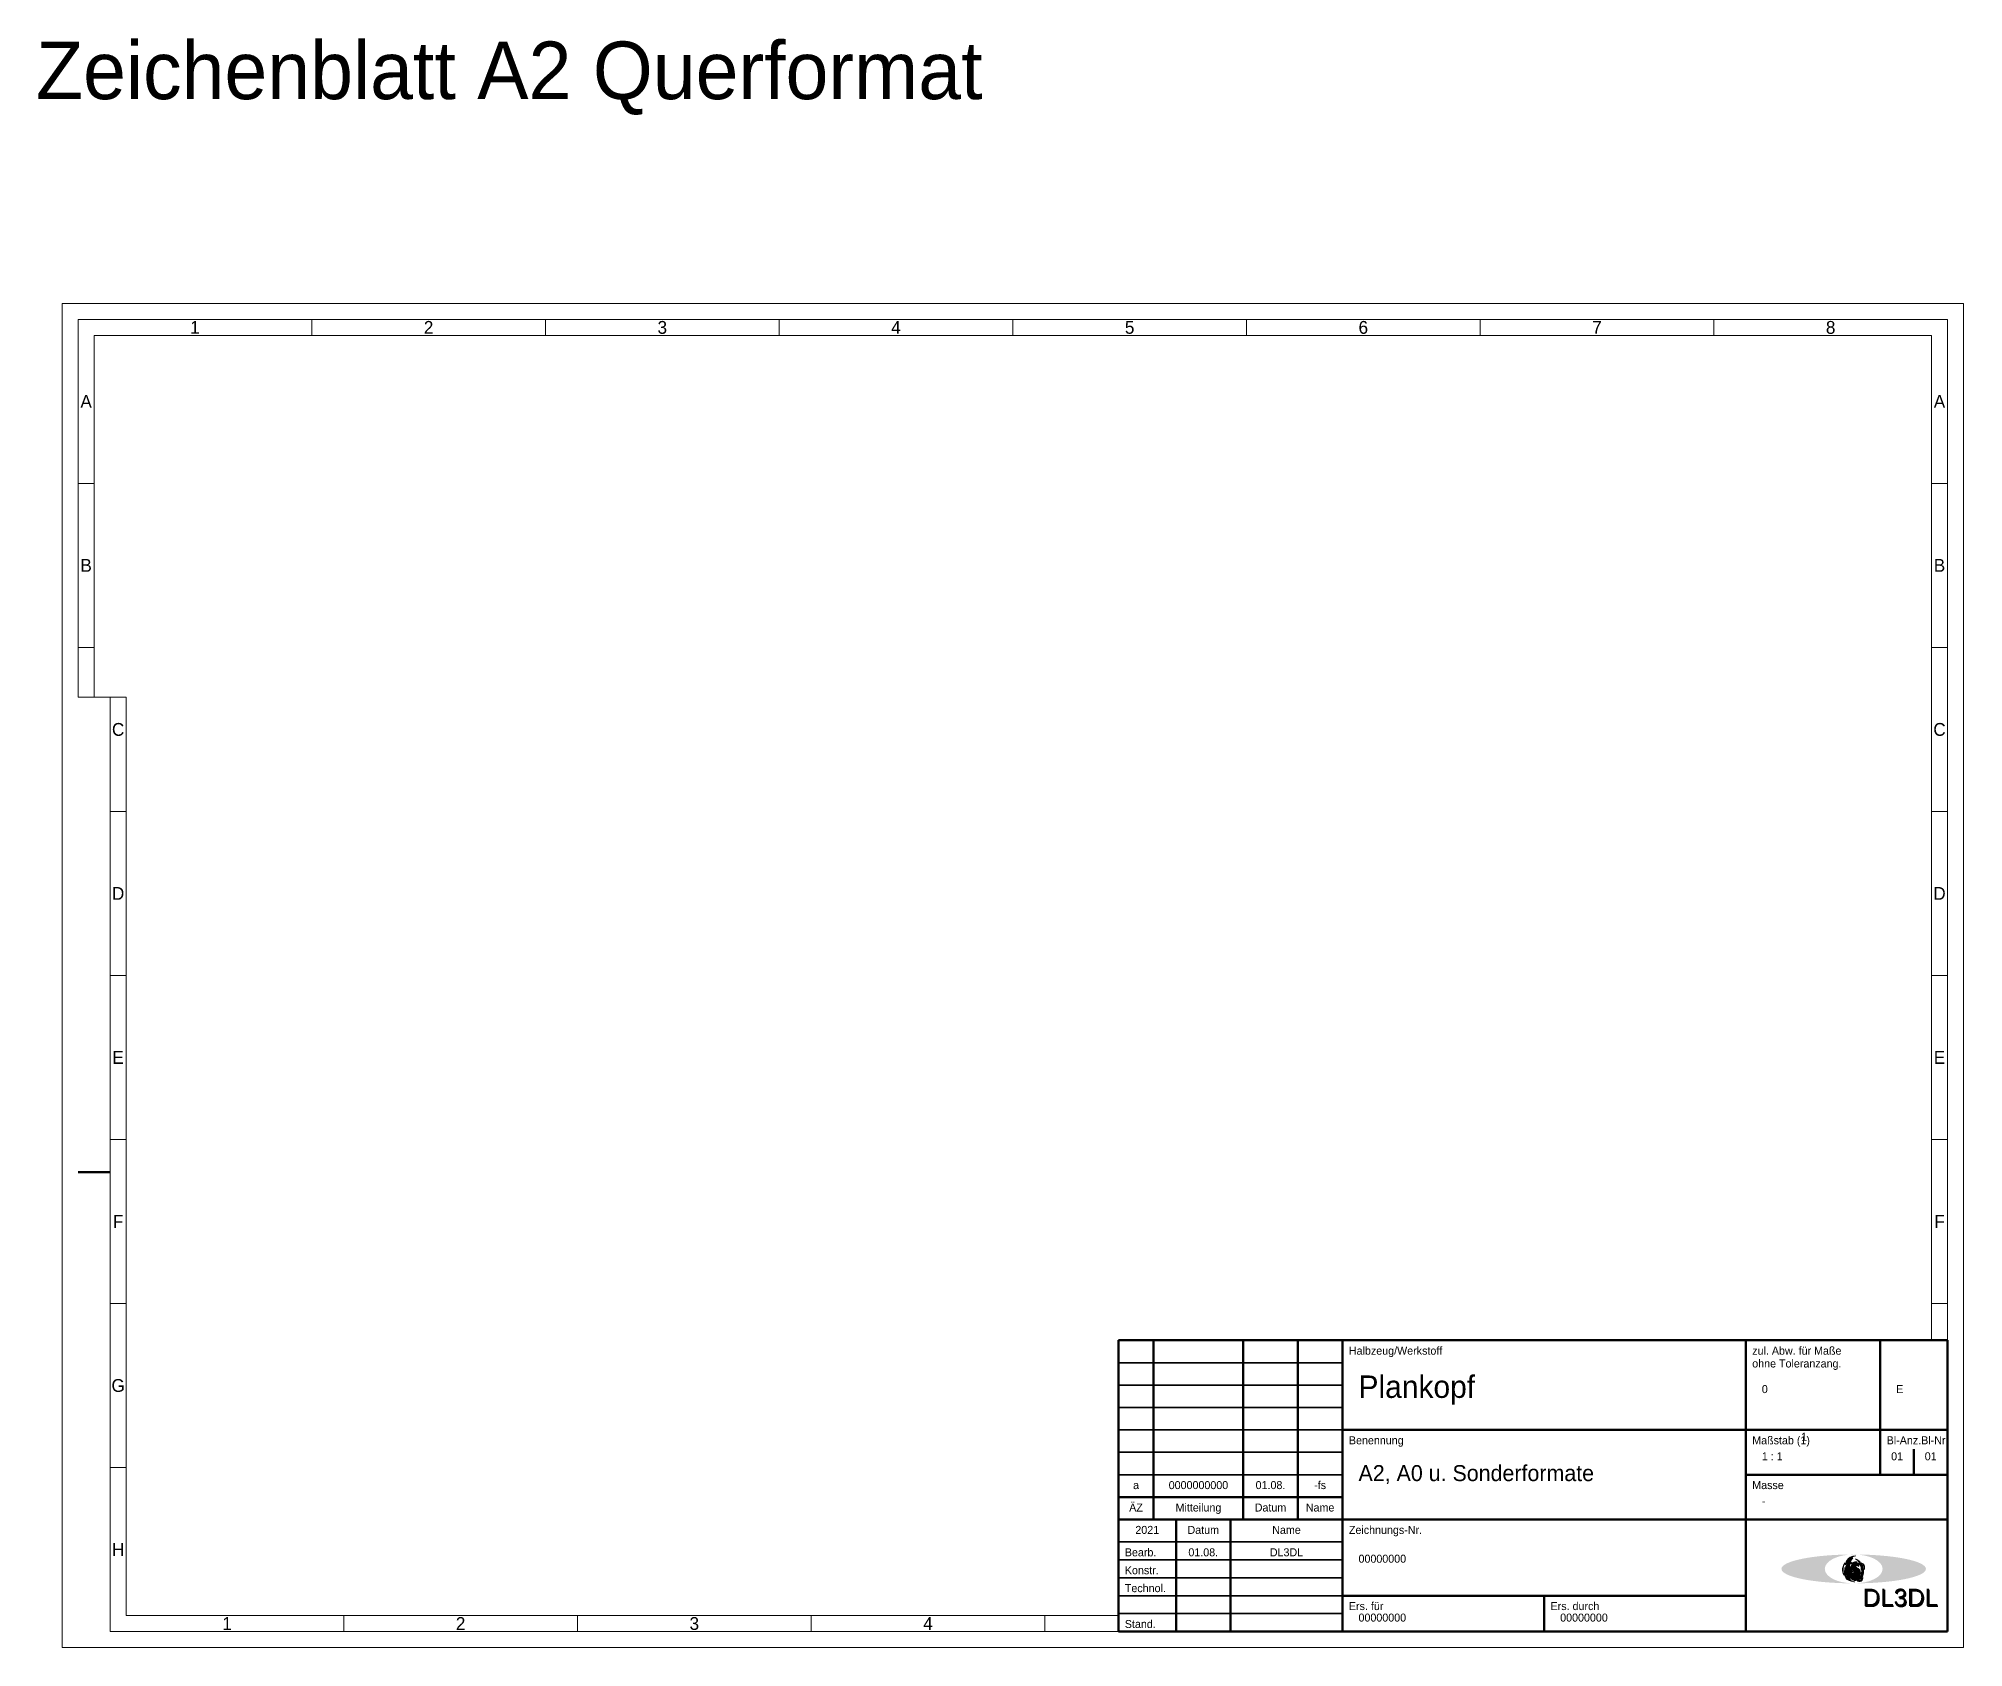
# Model space of a CAD drawing. Header units: millimetres. Extents: x -10 to 4154, y -219 to 3798.
# Drawn here: x 2120 to 2722, y 367 to 870 of the extents above; entities that cross this region are included whole.
import ezdxf
from ezdxf.enums import TextEntityAlignment as Align

# ---------------------------------------------------------------- set-up
doc = ezdxf.new("R2010")
doc.units = ezdxf.units.MM
for name, color, linetype, lineweight, true_color in [('_Logo_A_oval', 1, 'Continuous', 5, 0xff0000), ('_Logo_B_oval', 30, 'Continuous', 5, 0xff7f00), ('_Logo_C_oval', 16, 'Continuous', 5, 0x4c0000), ('_Logo_Phoenix', 96, 'Continuous', 5, 0x004c00), ('_Logo_Text1', 5, 'Continuous', 5, 0x0000ff), ('_Logo_Text2', 1, 'Continuous', 5, 0xff0000), ('Begrenzungslinie Felder', 5, 'Continuous', 50, 0x0000ff), ('Begrenzungslinie Schriftfeld', 30, 'Continuous', 100, 0xff7f00), ('Blattformate', 2, 'Continuous', 5, 0xffff00), ('Legende', 7, 'Continuous', 5, 0x000000), ('Lochung', 94, 'Continuous', 50, 0x008000), ('PK_Txt_ausgef', 3, 'Continuous', 5, 0x00ff00), ('Text_Ausgef', 3, 'Continuous', 5, 0x00ff00), ('Text_Vorgabe', 1, 'Continuous', 5, 0xff0000), ('Zeichnungsrahmen_1', 7, 'Continuous', 5, 0x000000), ('Zeilenlinie', 134, 'Continuous', 35, 0x008080)]:
    doc.layers.add(name, color=color, linetype=linetype, lineweight=lineweight, true_color=true_color)
doc.styles.add('textstyle104', font='')
doc.styles.add('textstyle105', font='')
doc.styles.add('textstyle247', font='')
doc.styles.add('textstyle248', font='')
doc.styles.add('textstyle249', font='')
doc.styles.add('textstyle250', font='')
doc.styles.add('textstyle251', font='')
doc.styles.add('textstyle255', font='')
doc.styles.add('textstyle256', font='')
doc.styles.add('textstyle259', font='')
doc.styles.add('textstyle260', font='')
doc.styles.add('textstyle261', font='')
doc.styles.add('textstyle442', font='')
doc.styles.add('textstyle443', font='')
doc.styles.add('textstyle444', font='')
doc.styles.add('textstyle445', font='')
doc.styles.add('textstyle446', font='')
doc.styles.add('textstyle447', font='')
doc.styles.add('textstyle448', font='')
doc.styles.add('textstyle451', font='')
doc.styles.add('textstyle453', font='')
doc.styles.add('textstyle454', font='')
doc.styles.add('textstyle455', font='')
doc.styles.add('textstyle456', font='')
doc.styles.add('textstyle457', font='')
doc.styles.add('textstyle458', font='')
doc.styles.add('textstyle459', font='')
doc.styles.add('textstyle460', font='')
doc.styles.add('textstyle553', font='')
doc.styles.add('textstyle876', font='')
doc.styles.add('textstyle877', font='')
doc.styles.add('textstyle878', font='')
doc.styles.add('textstyle879', font='')
doc.styles.add('textstyle880', font='')
doc.styles.add('textstyle881', font='')
doc.styles.add('textstyle882', font='')
doc.styles.add('textstyle883', font='')
doc.styles.add('textstyle884', font='')
doc.styles.add('textstyle885', font='')
doc.styles.add('textstyle886', font='')
doc.styles.add('textstyle887', font='')
doc.styles.add('textstyle888', font='')
doc.styles.add('textstyle889', font='')
doc.styles.add('textstyle890', font='')
doc.styles.add('textstyle891', font='')
doc.styles.add('textstyle892', font='')
doc.styles.add('textstyle893', font='')
doc.styles.add('textstyle894', font='')
doc.styles.add('textstyle895', font='')
doc.styles.add('textstyle896', font='')
doc.styles.add('textstyle897', font='')
doc.styles.add('textstyle898', font='')
doc.styles.add('textstyle899', font='')
doc.styles.add('textstyle900', font='')
doc.styles.add('textstyle901', font='')
doc.styles.add('textstyle902', font='')
doc.styles.add('textstyle903', font='')
doc.styles.add('textstyle904', font='')
doc.styles.add('textstyle905', font='')
doc.styles.add('textstyle906', font='')
doc.styles.add('textstyle907', font='')
doc.styles.add('textstyle908', font='')
doc.styles.add('textstyle909', font='')
doc.styles.add('textstyle910', font='')
doc.styles.add('textstyle911', font='')
doc.styles.add('textstyle912', font='')
doc.styles.add('textstyle913', font='')
doc.styles.add('textstyle914', font='')
doc.styles.get('textstyle104').set_extended_font_data('Arial')
doc.styles.get('textstyle105').set_extended_font_data('Arial')
doc.styles.get('textstyle247').set_extended_font_data('TGL 31034-1')
doc.styles.get('textstyle248').set_extended_font_data('TGL 31034-1')
doc.styles.get('textstyle249').set_extended_font_data('TGL 31034-1')
doc.styles.get('textstyle250').set_extended_font_data('TGL 31034-1')
doc.styles.get('textstyle251').set_extended_font_data('TGL 31034-1')
doc.styles.get('textstyle255').set_extended_font_data('TGL 31034-1')
doc.styles.get('textstyle256').set_extended_font_data('TGL 31034-1')
doc.styles.get('textstyle259').set_extended_font_data('TGL 31034-1')
doc.styles.get('textstyle260').set_extended_font_data('TGL 31034-1')
doc.styles.get('textstyle261').set_extended_font_data('TGL 31034-1')
doc.styles.get('textstyle442').set_extended_font_data('TGL 31034-1')
doc.styles.get('textstyle443').set_extended_font_data('TGL 31034-1')
doc.styles.get('textstyle444').set_extended_font_data('TGL 31034-1')
doc.styles.get('textstyle445').set_extended_font_data('TGL 31034-1')
doc.styles.get('textstyle446').set_extended_font_data('TGL 31034-1')
doc.styles.get('textstyle447').set_extended_font_data('TGL 31034-1')
doc.styles.get('textstyle448').set_extended_font_data('TGL 31034-1')
doc.styles.get('textstyle451').set_extended_font_data('TGL 31034-1')
doc.styles.get('textstyle453').set_extended_font_data('TGL 31034-1')
doc.styles.get('textstyle454').set_extended_font_data('TGL 31034-1')
doc.styles.get('textstyle455').set_extended_font_data('TGL 31034-1')
doc.styles.get('textstyle456').set_extended_font_data('TGL 31034-1')
doc.styles.get('textstyle457').set_extended_font_data('TGL 31034-1')
doc.styles.get('textstyle458').set_extended_font_data('TGL 31034-1')
doc.styles.get('textstyle459').set_extended_font_data('TGL 31034-1')
doc.styles.get('textstyle460').set_extended_font_data('TGL 31034-1')
doc.styles.get('textstyle553').set_extended_font_data('TGL 31034-1')
doc.styles.get('textstyle876').set_extended_font_data('TGL 31034-1')
doc.styles.get('textstyle877').set_extended_font_data('TGL 31034-1')
doc.styles.get('textstyle878').set_extended_font_data('TGL 31034-1')
doc.styles.get('textstyle879').set_extended_font_data('TGL 31034-1')
doc.styles.get('textstyle880').set_extended_font_data('TGL 31034-1')
doc.styles.get('textstyle881').set_extended_font_data('TGL 31034-1')
doc.styles.get('textstyle882').set_extended_font_data('TGL 31034-1')
doc.styles.get('textstyle883').set_extended_font_data('TGL 31034-1')
doc.styles.get('textstyle884').set_extended_font_data('TGL 31034-1')
doc.styles.get('textstyle885').set_extended_font_data('TGL 31034-1')
doc.styles.get('textstyle886').set_extended_font_data('TGL 31034-1')
doc.styles.get('textstyle887').set_extended_font_data('TGL 31034-1')
doc.styles.get('textstyle888').set_extended_font_data('TGL 31034-1')
doc.styles.get('textstyle889').set_extended_font_data('TGL 31034-1')
doc.styles.get('textstyle890').set_extended_font_data('TGL 31034-1')
doc.styles.get('textstyle891').set_extended_font_data('TGL 31034-1')
doc.styles.get('textstyle892').set_extended_font_data('TGL 31034-1')
doc.styles.get('textstyle893').set_extended_font_data('TGL 31034-1')
doc.styles.get('textstyle894').set_extended_font_data('TGL 31034-1')
doc.styles.get('textstyle895').set_extended_font_data('TGL 31034-1')
doc.styles.get('textstyle896').set_extended_font_data('TGL 31034-1')
doc.styles.get('textstyle897').set_extended_font_data('TGL 31034-1')
doc.styles.get('textstyle898').set_extended_font_data('TGL 31034-1')
doc.styles.get('textstyle899').set_extended_font_data('TGL 31034-1')
doc.styles.get('textstyle900').set_extended_font_data('TGL 31034-1')
doc.styles.get('textstyle901').set_extended_font_data('TGL 31034-1')
doc.styles.get('textstyle902').set_extended_font_data('TGL 31034-1')
doc.styles.get('textstyle903').set_extended_font_data('TGL 31034-1')
doc.styles.get('textstyle904').set_extended_font_data('TGL 31034-1')
doc.styles.get('textstyle905').set_extended_font_data('TGL 31034-1')
doc.styles.get('textstyle906').set_extended_font_data('TGL 31034-1')
doc.styles.get('textstyle907').set_extended_font_data('TGL 31034-1')
doc.styles.get('textstyle908').set_extended_font_data('TGL 31034-1')
doc.styles.get('textstyle909').set_extended_font_data('TGL 31034-1')
doc.styles.get('textstyle910').set_extended_font_data('TGL 31034-1')
doc.styles.get('textstyle911').set_extended_font_data('TGL 31034-1')
doc.styles.get('textstyle912').set_extended_font_data('TGL 31034-1')
doc.styles.get('textstyle913').set_extended_font_data('TGL 31034-1')
doc.styles.get('textstyle914').set_extended_font_data('TGL 31034-1')

msp = doc.modelspace()

# ---------------------------------------------------------------- hatches: boundary and pattern name
at = {"layer": '_Logo_A_oval'}
h = msp.add_hatch(color=256, dxfattribs=at)
edge = h.paths.add_edge_path()
edge.add_ellipse((2687.55, 391.88), major_axis=(9.03, 0), ratio=0.5, start_angle=0, end_angle=360)
edge = h.paths.add_edge_path()
edge.add_ellipse((2687.55, 391.88), major_axis=(13.54, 0), ratio=0.333333, start_angle=0, end_angle=360)
at = {"layer": '_Logo_B_oval'}
h = msp.add_hatch(color=256, dxfattribs=at)
edge = h.paths.add_edge_path()
edge.add_ellipse((2687.55, 391.88), major_axis=(13.54, 0), ratio=0.333333, start_angle=0, end_angle=360)
edge = h.paths.add_edge_path()
edge.add_ellipse((2687.55, 391.88), major_axis=(18.06, 0), ratio=0.25, start_angle=0, end_angle=360)
at = {"layer": '_Logo_C_oval'}
h = msp.add_hatch(color=256, dxfattribs=at)
edge = h.paths.add_edge_path()
edge.add_ellipse((2687.55, 391.88), major_axis=(18.06, 0), ratio=0.25, start_angle=0, end_angle=360)
edge = h.paths.add_edge_path()
edge.add_ellipse((2687.55, 391.88), major_axis=(22.57, 0), ratio=0.2, start_angle=0, end_angle=360)
at = {"layer": '_Logo_Phoenix'}
h = msp.add_hatch(color=256, dxfattribs=at)
edge = h.paths.add_edge_path()
edge.add_spline(control_points=[(2684.93, 393.79), (2683.48, 392.43), (2684.18, 390.13), (2684.49, 389.97)], knot_values=[0, 0, 0, 0, 1, 1, 1, 1], degree=3, periodic=0)
edge.add_spline(control_points=[(2684.49, 389.97), (2684.4, 390.06), (2683.7, 392.35), (2684.93, 393.79)], knot_values=[0, 0, 0, 0, 1, 1, 1, 1], degree=3, periodic=0)
h = msp.add_hatch(color=256, dxfattribs=at)
edge = h.paths.add_edge_path()
edge.add_spline(control_points=[(2686.88, 391.31), (2687.24, 391.09), (2686.99, 390.66), (2686.99, 390.66), (2686.99, 390.66), (2687.08, 390.45), (2687.64, 390.44), (2687.56, 390.96), (2687.45, 391.31), (2686.98, 391.78), (2686.61, 392.09), (2686.47, 392.51), (2686.75, 392.95), (2687.2, 393.24), (2687.28, 393.36), (2687.21, 393.51), (2686.96, 393.51), (2686.73, 393.45), (2686.54, 393.55), (2686.58, 393.87), (2686.88, 394.02), (2686.89, 394.03), (2686.89, 394.02), (2686.81, 393.88), (2686.67, 393.78), (2686.78, 393.69), (2687.13, 393.78), (2687.53, 394), (2688.26, 394.15), (2688.53, 394.12), (2688.56, 394.05), (2688.6, 393.82), (2688.51, 393.63), (2688.87, 393.67), (2689.12, 393.56), (2689.32, 393.35), (2689.28, 393), (2689.04, 392.7), (2688.94, 392.62), (2688.94, 392.62), (2688.91, 392.8), (2688.85, 392.99), (2688.64, 393.03), (2688.34, 392.98), (2688.21, 392.7), (2688.23, 392.34), (2688.49, 392.23), (2689.02, 392.05), (2689.28, 391.72)], knot_values=[0, 0, 0, 0, 1, 2, 3, 4, 5, 6, 7, 8, 9, 10, 11, 12, 13, 14, 15, 16, 17, 18, 19, 20, 21, 22, 23, 24, 25, 26, 27, 28, 29, 30, 31, 32, 33, 34, 35, 36, 37, 38, 39, 40, 41, 42, 43, 44, 45, 46, 46, 46, 46], degree=3, periodic=0)
edge.add_spline(control_points=[(2689.28, 391.72), (2689.52, 391.31), (2689.68, 390.72), (2689.59, 390.15), (2689.38, 389.63), (2689.2, 389.32), (2689.2, 389.32), (2689.81, 389.69), (2689.98, 390.32), (2689.97, 390.81), (2689.92, 390.94), (2690.1, 390.62), (2690.12, 390.05), (2690, 389.68), (2689.5, 388.76), (2688.98, 388.41), (2688.39, 388.25), (2687.68, 388.25), (2687.23, 388.47), (2687.23, 388.47), (2687.23, 388.47)], knot_values=[0, 0, 0, 0, 1, 2, 3, 4, 5, 6, 7, 8, 9, 10, 11, 12, 13, 14, 15, 16, 17, 18, 18, 18, 18], degree=3, periodic=0)
edge.add_spline(control_points=[(2687.23, 388.47), (2687.23, 388.47), (2687.18, 388.43), (2683.7, 392.43), (2687.3, 395.31)], knot_values=[0, 0, 0, 0, 1, 2, 2, 2, 2], degree=3, periodic=0)
edge.add_spline(control_points=[(2687.3, 395.31), (2685.72, 393.25), (2686.88, 391.31), (2686.88, 391.31), (2686.88, 391.31), (2686.88, 391.31), (2686.88, 391.31)], knot_values=[0, 0, 0, 0, 1, 2, 3, 4, 4, 4, 4], degree=3, periodic=0)
h = msp.add_hatch(color=256, dxfattribs=at)
edge = h.paths.add_edge_path()
edge.add_spline(control_points=[(2686.77, 395.37), (2684.98, 391.89), (2686.65, 388.28), (2686.64, 388.26), (2686.64, 388.26), (2684.06, 391.94), (2686.77, 395.37), (2686.77, 395.37), (2686.77, 395.37)], knot_values=[0, 0, 0, 0, 1, 2, 3, 4, 5, 6, 6, 6, 6], degree=3, periodic=0)
h = msp.add_hatch(color=256, dxfattribs=at)
edge = h.paths.add_edge_path()
edge.add_spline(control_points=[(2684.76, 392.35), (2684.84, 388.95), (2687.8, 387.78), (2687.8, 387.78), (2687.8, 387.78), (2684.48, 388.6), (2684.78, 392.32), (2684.78, 392.32), (2684.76, 392.35)], knot_values=[0, 0, 0, 0, 1, 2, 3, 4, 5, 6, 6, 6, 6], degree=3, periodic=0)
h = msp.add_hatch(color=256, dxfattribs=at)
edge = h.paths.add_edge_path()
edge.add_spline(control_points=[(2688.23, 396.01), (2685.84, 395.44), (2684.96, 393.15), (2684.96, 393.15)], knot_values=[0, 0, 0, 0, 1, 1, 1, 1], degree=3, periodic=0)
edge.add_spline(control_points=[(2684.96, 393.15), (2684.99, 393.31), (2685.31, 396), (2688.23, 396.01)], knot_values=[0, 0, 0, 0, 1, 1, 1, 1], degree=3, periodic=0)
h = msp.add_hatch(color=256, dxfattribs=at)
edge = h.paths.add_edge_path()
edge.add_spline(control_points=[(2689.81, 392.6), (2689.86, 392.31), (2689.89, 392.08), (2689.92, 391.72), (2689.93, 391.44), (2689.92, 391.44), (2689.92, 391.44), (2690.05, 391.82), (2690.05, 392.27), (2689.96, 393.07), (2689.7, 393.81), (2689.49, 394.17), (2688.87, 394.67), (2688.07, 395.03), (2688.07, 395.03), (2688.07, 395.03)], knot_values=[0, 0, 0, 0, 1, 2, 3, 4, 5, 6, 7, 8, 9, 10, 11, 12, 13, 13, 13, 13], degree=3, periodic=0)
edge.add_spline(control_points=[(2688.07, 395.03), (2688.55, 394.78), (2688.83, 394.5), (2689.12, 394.13), (2689.41, 393.75), (2689.69, 393.13), (2689.81, 392.6)], knot_values=[0, 0, 0, 0, 1, 2, 3, 4, 4, 4, 4], degree=3, periodic=0)
h = msp.add_hatch(color=256, dxfattribs=at)
edge = h.paths.add_edge_path()
edge.add_spline(control_points=[(2690.59, 390.67), (2690.56, 390.21), (2690.43, 389.6), (2690.23, 389.26), (2689.8, 388.86), (2689.56, 388.62), (2689.56, 388.62), (2689.73, 388.93), (2689.97, 389.31), (2690.11, 389.69), (2690.12, 390.05), (2689.96, 390.87)], knot_values=[0, 0, 0, 0, 1, 2, 3, 4, 5, 6, 7, 8, 9, 9, 9, 9], degree=3, periodic=0)
edge.add_spline(control_points=[(2689.96, 390.87), (2690.19, 390.98), (2690.23, 391.23), (2690.26, 391.99), (2690.22, 392.68), (2690.2, 393.04), (2689.96, 393.78), (2689.82, 393.87), (2690.23, 393.35), (2690.36, 392.99), (2690.5, 392.48), (2690.57, 391.99), (2690.61, 391.3), (2690.59, 390.67)], knot_values=[0, 0, 0, 0, 1, 2, 3, 4, 5, 6, 7, 8, 9, 10, 11, 11, 11, 11], degree=3, periodic=0)
h = msp.add_hatch(color=256, dxfattribs=at)
edge = h.paths.add_edge_path()
edge.add_spline(control_points=[(2690.91, 391.7), (2690.9, 392.18), (2690.84, 392.5), (2690.76, 392.86), (2690.62, 393.15), (2690.3, 393.6), (2690.3, 393.6), (2690.3, 393.6)], knot_values=[0, 0, 0, 0, 1, 2, 3, 4, 5, 5, 5, 5], degree=3, periodic=0)
edge.add_spline(control_points=[(2690.3, 393.6), (2691.05, 393.23), (2690.91, 391.7), (2690.91, 391.7), (2690.91, 391.7)], knot_values=[0, 0, 0, 0, 1, 2, 2, 2, 2], degree=3, periodic=0)
h = msp.add_hatch(color=256, dxfattribs=at)
edge = h.paths.add_edge_path()
edge.add_spline(control_points=[(2688.75, 388.1), (2689.07, 387.97), (2689.6, 387.96), (2689.9, 388.04), (2690.16, 388.33), (2690.33, 388.74), (2690.35, 389.05), (2690.38, 389.18), (2690.38, 389.18), (2690.38, 389.18), (2690.28, 388.91), (2690.19, 388.82), (2689.97, 388.55), (2689.74, 388.4), (2689.52, 388.3), (2689.18, 388.2), (2688.86, 388.18), (2688.75, 388.17), (2688.63, 388.18), (2688.63, 388.17), (2688.63, 388.17), (2688.69, 388.12), (2688.75, 388.1), (2688.75, 388.1), (2688.75, 388.1)], knot_values=[0, 0, 0, 0, 1, 2, 3, 4, 5, 6, 7, 8, 9, 10, 11, 12, 13, 14, 15, 16, 17, 18, 19, 20, 21, 22, 22, 22, 22], degree=3, periodic=0)

# ---------------------------------------------------------------- linework, layer by layer
for points in [[(2684.93, 393.79), (2683.48, 392.43), (2684.18, 390.13), (2684.49, 389.97)], [(2687.3, 395.31), (2683.7, 392.43), (2687.18, 388.43), (2687.23, 388.47), (2687.23, 388.47)], [(2684.93, 393.79), (2683.7, 392.35), (2684.4, 390.06), (2684.49, 389.97)], [(2684.76, 392.35), (2684.84, 388.95), (2687.8, 387.78), (2687.8, 387.78), (2687.8, 387.78), (2684.48, 388.6), (2684.78, 392.32), (2684.78, 392.32), (2684.76, 392.35)], [(2686.77, 395.37), (2684.98, 391.89), (2686.65, 388.28), (2686.64, 388.26), (2686.64, 388.26), (2684.06, 391.94), (2686.77, 395.37), (2686.77, 395.37), (2686.77, 395.37)], [(2688.23, 396.01), (2685.31, 396), (2684.99, 393.31), (2684.96, 393.15)], [(2688.23, 396.01), (2685.84, 395.44), (2684.96, 393.15), (2684.96, 393.15)], [(2687.3, 395.31), (2685.72, 393.25), (2686.88, 391.31), (2686.88, 391.31), (2686.88, 391.31), (2686.88, 391.31), (2686.88, 391.31)], [(2686.88, 391.31), (2687.24, 391.09), (2686.99, 390.66), (2686.99, 390.66), (2686.99, 390.66), (2687.08, 390.45), (2687.64, 390.44), (2687.56, 390.96), (2687.45, 391.31), (2686.98, 391.78), (2686.61, 392.09), (2686.47, 392.51), (2686.75, 392.95), (2687.2, 393.24), (2687.28, 393.36), (2687.21, 393.51), (2686.96, 393.51), (2686.73, 393.45), (2686.54, 393.55), (2686.58, 393.87), (2686.88, 394.02), (2686.89, 394.03), (2686.89, 394.02), (2686.81, 393.88), (2686.67, 393.78), (2686.78, 393.69), (2687.13, 393.78), (2687.53, 394), (2688.26, 394.15), (2688.53, 394.12), (2688.56, 394.05), (2688.6, 393.82), (2688.51, 393.63), (2688.87, 393.67), (2689.12, 393.56), (2689.32, 393.35), (2689.28, 393), (2689.04, 392.7), (2688.94, 392.62), (2688.94, 392.62), (2688.91, 392.8), (2688.85, 392.99), (2688.64, 393.03), (2688.34, 392.98), (2688.21, 392.7), (2688.23, 392.34), (2688.49, 392.23), (2689.02, 392.05), (2689.28, 391.72)], [(2689.28, 391.72), (2689.52, 391.31), (2689.68, 390.72), (2689.59, 390.15), (2689.38, 389.63), (2689.2, 389.32), (2689.2, 389.32), (2689.81, 389.69), (2689.98, 390.32), (2689.97, 390.81), (2689.92, 390.94), (2690.1, 390.62), (2690.12, 390.05), (2690, 389.68), (2689.5, 388.76), (2688.98, 388.41), (2688.39, 388.25), (2687.68, 388.25), (2687.23, 388.47), (2687.23, 388.47), (2687.23, 388.47)], [(2688.07, 395.03), (2688.55, 394.78), (2688.83, 394.5), (2689.12, 394.13), (2689.41, 393.75), (2689.69, 393.13), (2689.81, 392.6)], [(2689.81, 392.6), (2689.86, 392.31), (2689.89, 392.08), (2689.92, 391.72), (2689.93, 391.44), (2689.92, 391.44), (2689.92, 391.44), (2690.05, 391.82), (2690.05, 392.27), (2689.96, 393.07), (2689.7, 393.81), (2689.49, 394.17), (2688.87, 394.67), (2688.07, 395.03), (2688.07, 395.03), (2688.07, 395.03)], [(2689.96, 390.87), (2690.19, 390.98), (2690.23, 391.23), (2690.26, 391.99), (2690.22, 392.68), (2690.2, 393.04), (2689.96, 393.78), (2689.82, 393.87), (2690.23, 393.35), (2690.36, 392.99), (2690.5, 392.48), (2690.57, 391.99), (2690.61, 391.3), (2690.59, 390.67)], [(2690.3, 393.6), (2691.05, 393.23), (2690.91, 391.7), (2690.91, 391.7), (2690.91, 391.7)], [(2690.91, 391.7), (2690.9, 392.18), (2690.84, 392.5), (2690.76, 392.86), (2690.62, 393.15), (2690.3, 393.6), (2690.3, 393.6), (2690.3, 393.6)], [(2688.75, 388.1), (2689.07, 387.97), (2689.6, 387.96), (2689.9, 388.04), (2690.16, 388.33), (2690.33, 388.74), (2690.35, 389.05), (2690.38, 389.18), (2690.38, 389.18), (2690.38, 389.18), (2690.28, 388.91), (2690.19, 388.82), (2689.97, 388.55), (2689.74, 388.4), (2689.52, 388.3), (2689.18, 388.2), (2688.86, 388.18), (2688.75, 388.17), (2688.63, 388.18), (2688.63, 388.17), (2688.63, 388.17), (2688.69, 388.12), (2688.75, 388.1), (2688.75, 388.1), (2688.75, 388.1)], [(2690.59, 390.67), (2690.56, 390.21), (2690.43, 389.6), (2690.23, 389.26), (2689.8, 388.86), (2689.56, 388.62), (2689.56, 388.62), (2689.73, 388.93), (2689.97, 389.31), (2690.11, 389.69), (2690.12, 390.05), (2689.96, 390.87)]]:
    msp.add_open_spline(points, degree=3, dxfattribs=at)
at = {"layer": 'Begrenzungslinie Felder'}
for p, q in [((2468.85, 463.32), (2468.85, 407.32)), ((2496.85, 463.32), (2496.85, 407.32)), ((2513.85, 463.32), (2513.85, 407.32)), ((2527.85, 463.32), (2527.85, 407.32)), ((2653.85, 463.32), (2653.85, 435.32)), ((2695.85, 463.32), (2695.85, 435.32)), ((2653.85, 435.32), (2527.85, 435.32)), ((2653.85, 435.32), (2695.85, 435.32)), ((2653.85, 435.32), (2653.85, 421.32)), ((2695.85, 435.32), (2716.85, 435.32)), ((2695.85, 435.32), (2695.85, 421.32)), ((2706.35, 421.32), (2706.35, 429.32)), ((2653.85, 421.32), (2716.85, 421.32)), ((2653.85, 421.32), (2653.85, 407.32)), ((2457.85, 414.32), (2527.85, 414.32)), ((2457.85, 407.32), (2527.85, 407.32)), ((2475.85, 372.32), (2475.85, 407.32)), ((2492.85, 372.32), (2492.85, 407.32)), ((2653.85, 407.32), (2527.85, 407.32)), ((2527.85, 372.32), (2527.85, 407.32)), ((2653.85, 407.32), (2653.85, 372.32)), ((2653.85, 407.32), (2716.85, 407.32)), ((2527.85, 383.52), (2653.85, 383.52)), ((2590.85, 372.32), (2590.85, 383.52))]:
    msp.add_line(p, q, dxfattribs=at)
at = {"layer": 'Begrenzungslinie Schriftfeld'}
for p, q in [((2457.85, 463.32), (2468.85, 463.32)), ((2457.85, 463.32), (2457.85, 456.32)), ((2468.85, 463.32), (2496.85, 463.32)), ((2496.85, 463.32), (2513.85, 463.32)), ((2513.85, 463.32), (2527.85, 463.32)), ((2527.85, 463.32), (2653.85, 463.32)), ((2653.85, 463.32), (2695.85, 463.32)), ((2695.85, 463.32), (2716.85, 463.32)), ((2716.85, 463.32), (2716.85, 435.32)), ((2457.85, 456.32), (2457.85, 449.32)), ((2457.85, 449.32), (2457.85, 442.32)), ((2457.85, 442.32), (2457.85, 435.32)), ((2457.85, 435.32), (2457.85, 428.32)), ((2716.85, 435.32), (2716.85, 421.32)), ((2457.85, 428.32), (2457.85, 421.32)), ((2457.85, 421.32), (2457.85, 414.32)), ((2716.85, 421.32), (2716.85, 407.32)), ((2457.85, 414.32), (2457.85, 407.32)), ((2457.85, 407.32), (2457.85, 400.32)), ((2716.85, 407.32), (2716.85, 372.32)), ((2457.85, 394.72), (2457.85, 400.32)), ((2457.85, 389.12), (2457.85, 394.72)), ((2457.85, 383.52), (2457.85, 389.12)), ((2457.85, 377.92), (2457.85, 383.52)), ((2457.85, 372.32), (2457.85, 377.92)), ((2457.85, 372.32), (2475.85, 372.32)), ((2475.85, 372.32), (2492.85, 372.32)), ((2492.85, 372.32), (2527.85, 372.32)), ((2527.85, 372.32), (2590.85, 372.32)), ((2590.85, 372.32), (2653.85, 372.32)), ((2653.85, 372.32), (2716.85, 372.32))]:
    msp.add_line(p, q, dxfattribs=at)
at = {"layer": 'Blattformate'}
for p, q in [((2127.85, 367.32), (2127.85, 787.32)), ((2127.85, 787.32), (2721.85, 787.32)), ((2721.85, 367.32), (2721.85, 787.32)), ((2127.85, 367.32), (2721.85, 367.32))]:
    msp.add_line(p, q, dxfattribs=at)
at = {"layer": 'Lochung'}
msp.add_line((2132.85, 515.82), (2142.85, 515.82), dxfattribs=at)
at = {"layer": 'Zeichnungsrahmen_1'}
for p, q in [((2132.85, 782.32), (2716.85, 782.32)), ((2132.85, 782.32), (2132.85, 664.32)), ((2205.85, 782.32), (2205.85, 777.32)), ((2278.85, 782.32), (2278.85, 777.32)), ((2351.85, 782.32), (2351.85, 777.32)), ((2424.85, 782.32), (2424.85, 777.32)), ((2497.85, 782.32), (2497.85, 777.32)), ((2570.85, 782.32), (2570.85, 777.32)), ((2643.85, 782.32), (2643.85, 777.32)), ((2716.85, 782.32), (2716.85, 463.32)), ((2711.85, 777.32), (2137.85, 777.32)), ((2137.85, 664.32), (2137.85, 777.32)), ((2711.85, 463.32), (2711.85, 777.32)), ((2137.85, 731.07), (2132.85, 731.07)), ((2716.85, 731.07), (2711.85, 731.07)), ((2137.85, 679.82), (2132.85, 679.82)), ((2716.85, 679.82), (2711.85, 679.82)), ((2132.85, 664.32), (2147.85, 664.32)), ((2142.85, 372.32), (2142.85, 664.32)), ((2147.85, 664.32), (2147.85, 377.32)), ((2142.85, 628.57), (2147.85, 628.57)), ((2716.85, 628.57), (2711.85, 628.57)), ((2142.85, 577.32), (2147.85, 577.32)), ((2716.85, 577.32), (2711.85, 577.32)), ((2142.85, 526.07), (2147.85, 526.07)), ((2716.85, 526.07), (2711.85, 526.07)), ((2142.85, 474.82), (2147.85, 474.82)), ((2716.85, 474.82), (2711.85, 474.82)), ((2142.85, 423.57), (2147.85, 423.57)), ((2147.85, 377.32), (2457.85, 377.32)), ((2215.85, 372.32), (2215.85, 377.32)), ((2288.85, 372.32), (2288.85, 377.32)), ((2361.85, 372.32), (2361.85, 377.32)), ((2434.85, 372.32), (2434.85, 377.32)), ((2457.85, 372.32), (2142.85, 372.32))]:
    msp.add_line(p, q, dxfattribs=at)
at = {"layer": 'Zeilenlinie'}
for p, q in [((2457.85, 456.32), (2527.85, 456.32)), ((2457.85, 449.32), (2527.85, 449.32)), ((2457.85, 442.32), (2527.85, 442.32)), ((2457.85, 435.32), (2527.85, 435.32)), ((2457.85, 428.32), (2527.85, 428.32)), ((2457.85, 421.32), (2527.85, 421.32)), ((2457.85, 400.32), (2527.85, 400.32)), ((2457.85, 394.72), (2527.85, 394.72)), ((2457.85, 389.12), (2527.85, 389.12)), ((2457.85, 383.52), (2527.85, 383.52)), ((2457.85, 377.92), (2527.85, 377.92))]:
    msp.add_line(p, q, dxfattribs=at)

# ---------------------------------------------------------------- texts
at = {"layer": '_Logo_Text1', "style": 'textstyle105'}
msp.add_text('DL3DL', height=5.417, dxfattribs=at).set_placement((2702.39, 382.65), align=Align.MIDDLE_CENTER)
at = {"layer": '_Logo_Text2', "style": 'textstyle104'}
msp.add_text('DL3DL', height=5.417, dxfattribs=at).set_placement((2702.14, 383), align=Align.MIDDLE_CENTER)
at = {"layer": 'Legende', "style": 'textstyle553'}
msp.add_text('Zeichenblatt A2 Querformat', height=18, dxfattribs=at).set_placement((2119.71, 869.13), align=Align.TOP_LEFT)
at = {"layer": 'PK_Txt_ausgef', "style": 'textstyle887'}
msp.add_text('1', height=2.5, dxfattribs=at).set_placement((2671.11, 433.17), align=Align.MIDDLE_LEFT)
at = {"layer": 'Text_Ausgef'}
for s, height, style, p in [('Plankopf', 7, 'textstyle894', (2532.85, 452.32)), ('0', 2.5, 'textstyle891', (2658.85, 449.32)), ('E', 2.5, 'textstyle886', (2700.85, 449.32)), ('1 : 1', 2.5, 'textstyle889', (2658.85, 428.32)), ('A2, A0 u. Sonderformate', 5, 'textstyle893', (2532.85, 424.32)), ('-', 2.5, 'textstyle890', (2658.85, 414.32)), ('00000000', 2.5, 'textstyle892', (2532.85, 396.32)), ('00000000', 2.5, 'textstyle898', (2532.85, 377.92)), ('00000000', 2.5, 'textstyle899', (2595.85, 377.92))]:
    msp.add_text(s, height=height, dxfattribs=dict(at, style=style)).set_placement(p, align=Align.TOP_LEFT)
for s, style, p in [('01', 'textstyle895', (2701.1, 428.32)), ('01', 'textstyle888', (2711.6, 428.32)), ('a', 'textstyle906', (2463.35, 419.32)), ('0000000000', 'textstyle900', (2482.85, 419.32)), ('01.08.', 'textstyle901', (2505.35, 419.32)), ('-fs', 'textstyle903', (2520.85, 419.32)), ('2021', 'textstyle897', (2466.85, 405.32)), ('01.08.', 'textstyle902', (2484.35, 398.32)), ('DL3DL', 'textstyle896', (2510.35, 398.32))]:
    msp.add_text(s, height=2.5, dxfattribs=dict(at, style=style)).set_placement(p, align=Align.TOP_CENTER)
at = {"layer": 'Text_Vorgabe'}
for s, style, p in [('Halbzeug/Werkstoff', 'textstyle911', (2529.85, 461.32)), ('zul. Abw. für Maße', 'textstyle908', (2655.85, 461.32)), ('ohne Toleranzang.', 'textstyle909', (2655.85, 457.32)), ('Benennung', 'textstyle912', (2529.85, 433.32)), ('Maßstab (1)', 'textstyle910', (2655.85, 433.32)), ('Bl-Anz.Bl-Nr.', 'textstyle905', (2697.85, 433.32)), ('Masse', 'textstyle904', (2655.85, 419.32)), ('Zeichnungs-Nr.', 'textstyle913', (2529.85, 405.32)), ('Bearb.', 'textstyle882', (2459.85, 398.32)), ('Konstr.', 'textstyle877', (2459.85, 392.72)), ('Technol.', 'textstyle876', (2459.85, 387.12)), ('Ers. für', 'textstyle914', (2529.85, 381.52)), ('Ers. durch', 'textstyle907', (2592.85, 381.52)), ('Stand.', 'textstyle883', (2459.85, 375.92))]:
    msp.add_text(s, height=2.5, dxfattribs=dict(at, style=style)).set_placement(p, align=Align.TOP_LEFT)
for s, style, p in [('ÄZ', 'textstyle884', (2463.35, 412.32)), ('Mitteilung', 'textstyle885', (2482.85, 412.32)), ('Datum', 'textstyle880', (2505.35, 412.32)), ('Name', 'textstyle881', (2520.85, 412.32)), ('Datum', 'textstyle878', (2484.35, 405.32)), ('Name', 'textstyle879', (2510.35, 405.32))]:
    msp.add_text(s, height=2.5, dxfattribs=dict(at, style=style)).set_placement(p, align=Align.TOP_CENTER)
at = {"layer": 'Zeichnungsrahmen_1'}
for s, style, p in [('1', 'textstyle447', (2169.35, 779.82)), ('2', 'textstyle446', (2242.35, 779.82)), ('3', 'textstyle444', (2315.35, 779.82)), ('4', 'textstyle445', (2388.35, 779.82)), ('5', 'textstyle442', (2461.35, 779.82)), ('6', 'textstyle443', (2534.35, 779.82)), ('7', 'textstyle459', (2607.35, 779.82)), ('8', 'textstyle460', (2680.35, 779.82)), ('A', 'textstyle454', (2135.35, 756.7)), ('A', 'textstyle249', (2714.35, 756.7)), ('B', 'textstyle453', (2135.35, 705.45)), ('B', 'textstyle250', (2714.35, 705.45)), ('C', 'textstyle451', (2145.35, 654.2)), ('C', 'textstyle247', (2714.35, 654.2)), ('D', 'textstyle448', (2145.35, 602.95)), ('D', 'textstyle248', (2714.35, 602.95)), ('E', 'textstyle259', (2145.35, 551.7)), ('E', 'textstyle260', (2714.35, 551.7)), ('F', 'textstyle256', (2145.35, 500.45)), ('F', 'textstyle261', (2714.35, 500.45)), ('G', 'textstyle255', (2145.35, 449.2)), ('H', 'textstyle251', (2145.35, 397.95)), ('1', 'textstyle457', (2179.35, 374.82)), ('2', 'textstyle458', (2252.35, 374.82)), ('3', 'textstyle455', (2325.35, 374.82)), ('4', 'textstyle456', (2398.35, 374.82))]:
    msp.add_text(s, height=4, dxfattribs=dict(at, style=style)).set_placement(p, align=Align.MIDDLE_CENTER)

doc.saveas('drawing.dxf')
